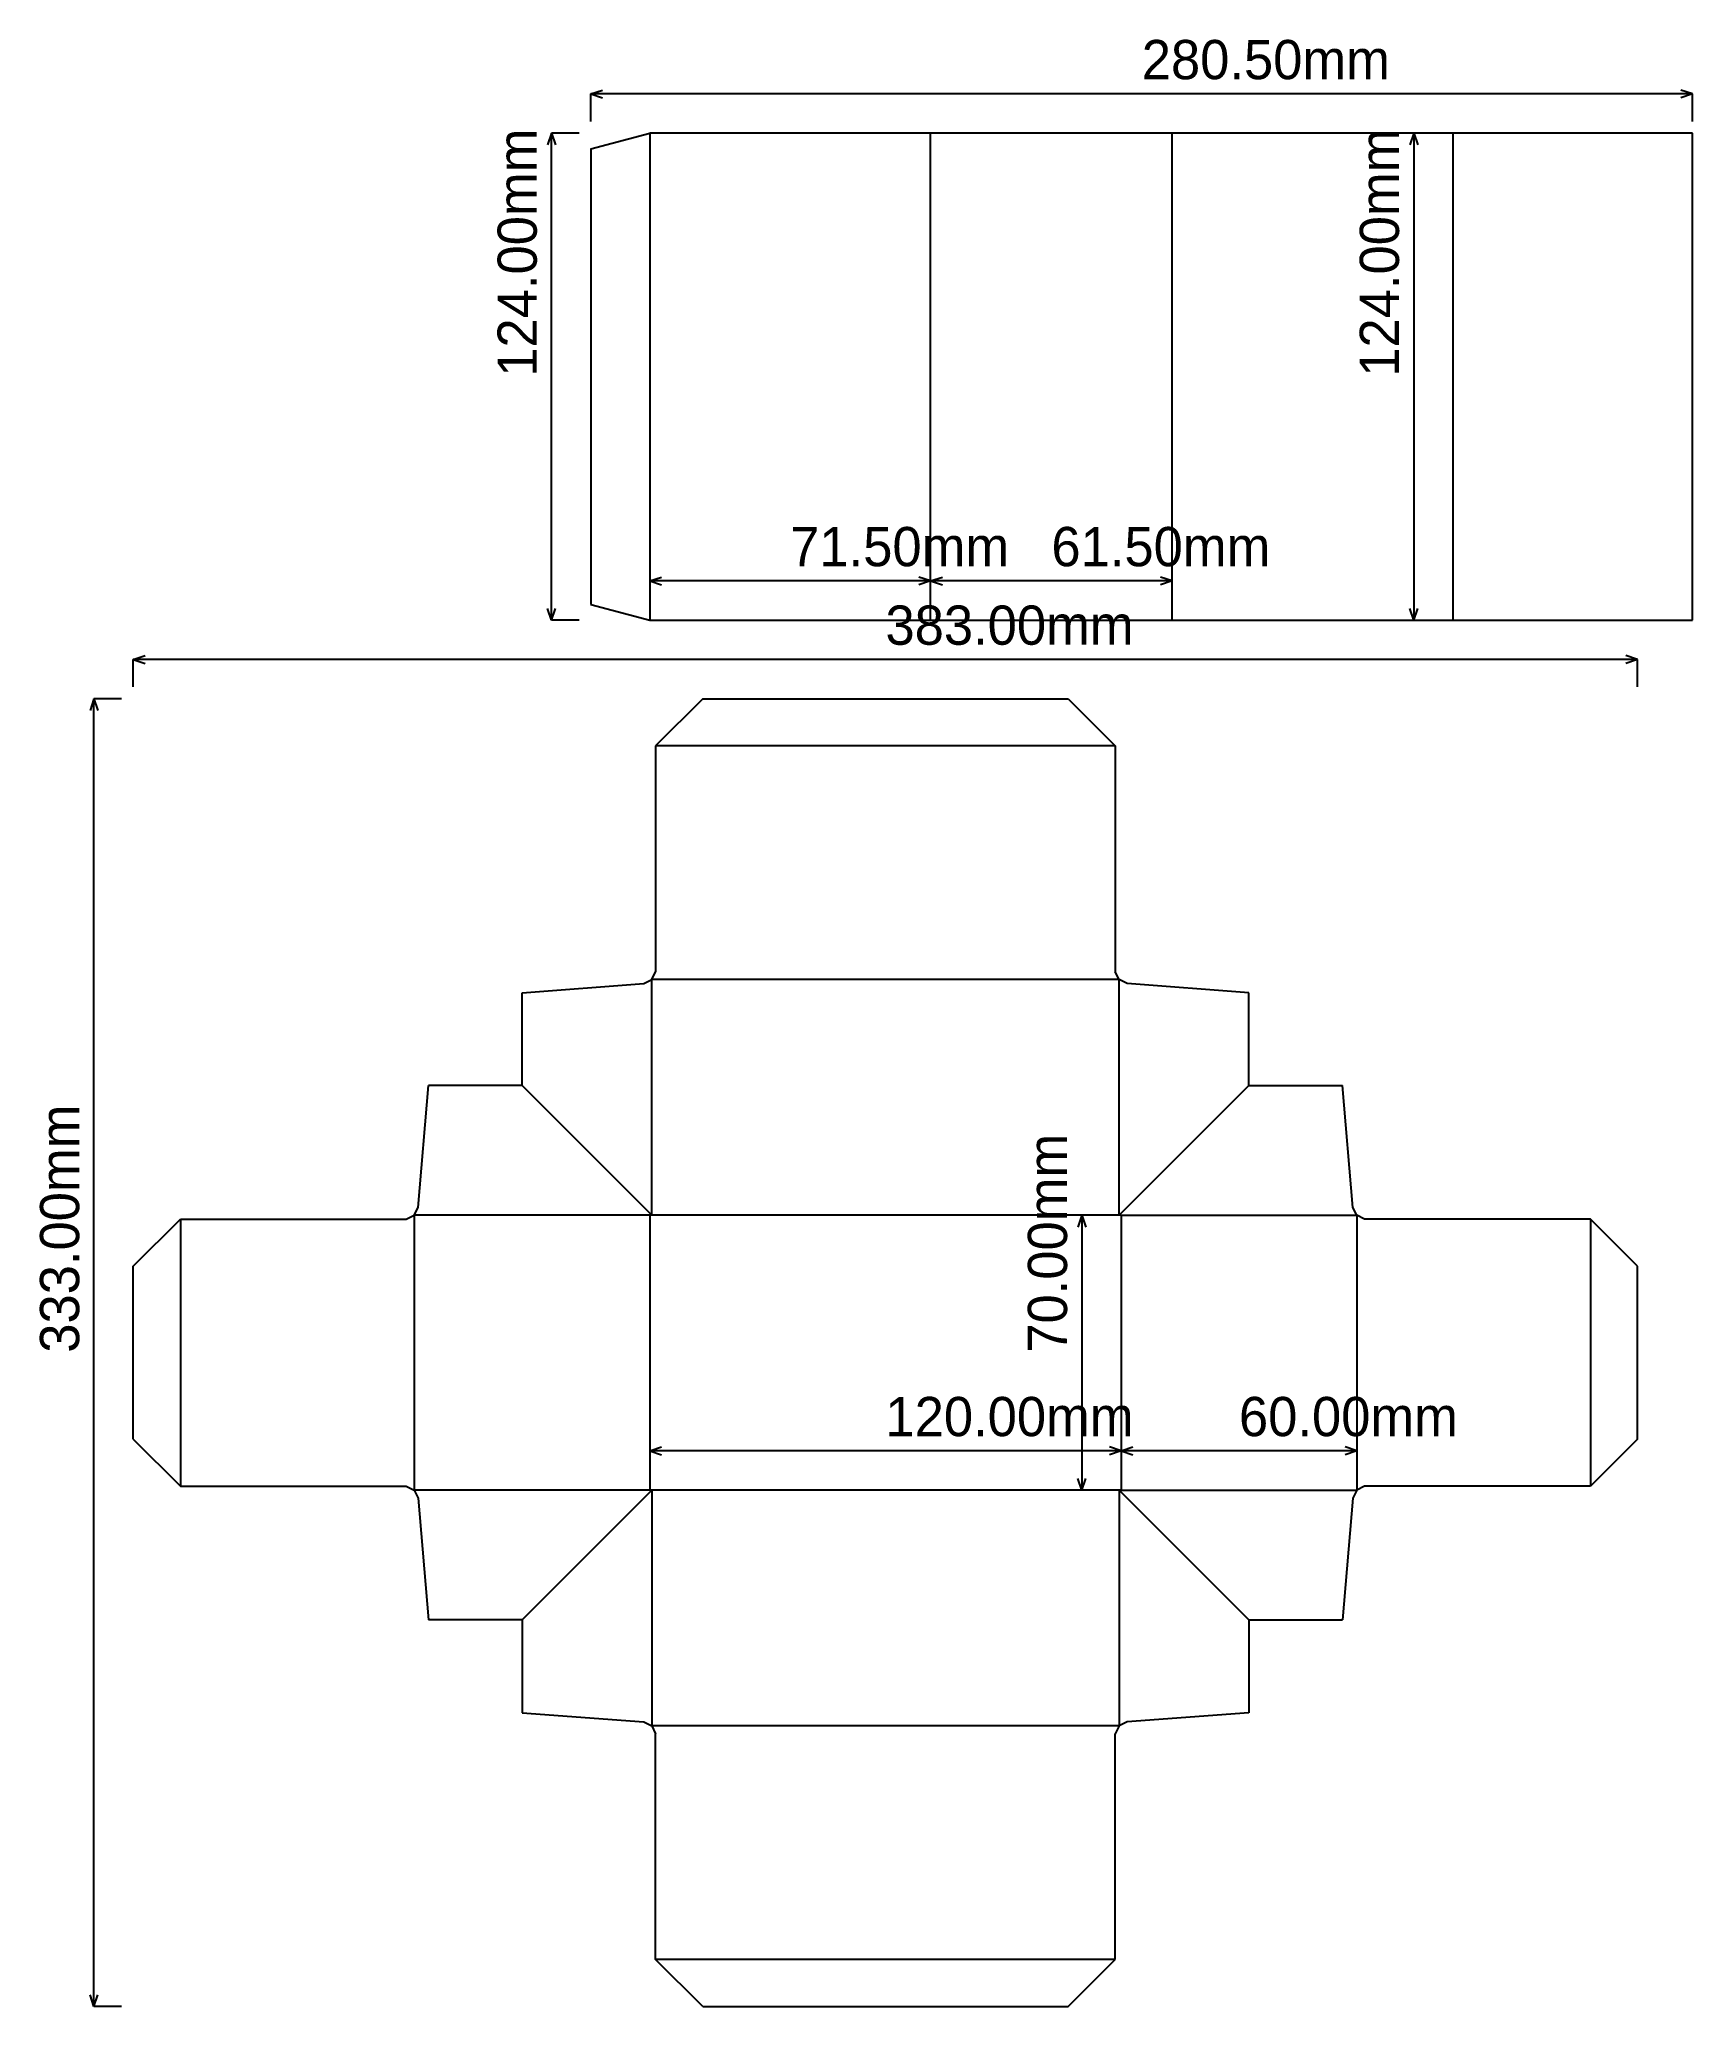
# Model space of a CAD drawing. Extents: x -155 to 266, y -132 to 369.
import ezdxf

# ---------------------------------------------------------------- set-up
doc = ezdxf.new("R2010")
doc.units = 0

msp = doc.modelspace()

# ---------------------------------------------------------------- linework, layer by layer
at = {"layer": 'combination', "color": 5}
for p, q in [((-32.5, 103), (0.5, 70)), ((152.5, 103), (119.5, 70)), ((-32.5, -33), (0.5, 0)), ((152.5, -33), (119.5, 0))]:
    msp.add_line(p, q, dxfattribs=at)
at = {"layer": 'crease', "color": 3}
for p, q in [((0, 345.5), (0, 221.5)), ((71.5, 221.5), (71.5, 345.5)), ((133, 221.5), (133, 345.5)), ((204.5, 221.5), (204.5, 345.5)), ((119.5, 130), (0.5, 130)), ((0.5, 70), (0.5, 130)), ((119.5, 70), (119.5, 130)), ((-60, 70), (-60, 0)), ((0, 70), (-60, 70)), ((0, 70), (0, 0)), ((120, 70), (0, 70)), ((120, 70), (120, 0)), ((120, 70), (180, 70)), ((180, 70), (180, 0)), ((0, 0), (-60, 0)), ((120, 0), (0, 0)), ((0.5, 0), (0.5, -60)), ((119.5, 0), (119.5, -60)), ((120, 0), (180, 0)), ((119.5, -60), (0.5, -60))]:
    msp.add_line(p, q, dxfattribs=at)
at = {"layer": 'cut', "color": 1}
for p, q in [((-15, 341.48), (0, 345.5)), ((-15, 341.48), (-15, 225.52)), ((265.5, 345.5), (0, 345.5)), ((265.5, 221.5), (265.5, 345.5)), ((-15, 225.52), (0, 221.5)), ((0, 221.5), (265.5, 221.5)), ((13.5, 201.5), (1.5, 189.5)), ((13.5, 201.5), (106.5, 201.5)), ((106.5, 201.5), (118.5, 189.5)), ((1.5, 189.5), (1.5, 132)), ((118.5, 189.5), (118.5, 132)), ((0.5, 130), (1.5, 132)), ((119.5, 130), (118.5, 132)), ((-32.5, 126.66), (-1.5, 129)), ((-32.5, 103), (-32.5, 126.66)), ((-1.5, 129), (0.5, 130)), ((121.5, 129), (119.5, 130)), ((152.5, 126.66), (121.5, 129)), ((152.5, 103), (152.5, 126.66)), ((-59, 72), (-56.37, 103)), ((-32.5, 103), (-56.37, 103)), ((152.5, 103), (176.37, 103)), ((179, 72), (176.37, 103)), ((-60, 70), (-59, 72)), ((180, 70), (179, 72)), ((-131.5, 57), (-119.5, 69)), ((-119.5, 69), (-62, 69)), ((-62, 69), (-60, 70)), ((182, 69), (180, 70)), ((239.5, 69), (182, 69)), ((251.5, 57), (239.5, 69)), ((-131.5, 13), (-131.5, 57)), ((251.5, 13), (251.5, 57)), ((-131.5, 13), (-119.5, 1)), ((251.5, 13), (239.5, 1)), ((-119.5, 1), (-62, 1)), ((-62, 1), (-60, 0)), ((-60, 0), (-59, -2)), ((180, 0), (179, -2)), ((182, 1), (180, 0)), ((239.5, 1), (182, 1)), ((-59, -2), (-56.37, -33)), ((179, -2), (176.37, -33)), ((-32.5, -33), (-56.37, -33)), ((-32.5, -33), (-32.5, -56.66)), ((152.5, -33), (176.37, -33)), ((152.5, -33), (152.5, -56.66)), ((-32.5, -56.66), (-1.5, -59)), ((-1.5, -59), (0.5, -60)), ((0.5, -60), (1.5, -62)), ((119.5, -60), (118.5, -62)), ((121.5, -59), (119.5, -60)), ((152.5, -56.66), (121.5, -59)), ((1.5, -119.5), (1.5, -62)), ((118.5, -119.5), (118.5, -62)), ((13.5, -131.5), (1.5, -119.5)), ((106.5, -131.5), (118.5, -119.5)), ((13.5, -131.5), (106.5, -131.5))]:
    msp.add_line(p, q, dxfattribs=at)
at = {"layer": 'dimensions', "color": 255}
for p, q in [((-15, 355.5), (-12, 356.5)), ((265.5, 355.5), (262.5, 356.5)), ((265.5, 355.5), (-15, 355.5)), ((-15, 355.5), (-12, 354.5)), ((-15, 348.5), (-15, 355.5)), ((265.5, 355.5), (262.5, 354.5)), ((265.5, 348.5), (265.5, 355.5)), ((-25, 345.5), (-26, 342.5)), ((-25, 221.5), (-25, 345.5)), ((-25, 345.5), (-24, 342.5)), ((-18, 345.5), (-25, 345.5)), ((194.5, 345.5), (193.5, 342.5)), ((194.5, 345.5), (194.5, 221.5)), ((194.5, 345.5), (195.5, 342.5)), ((0, 231.5), (3, 232.5)), ((71.5, 231.5), (0, 231.5)), ((0, 231.5), (3, 230.5)), ((71.5, 231.5), (68.5, 232.5)), ((71.5, 231.5), (68.5, 230.5)), ((71.5, 231.5), (74.5, 232.5)), ((133, 231.5), (71.5, 231.5)), ((71.5, 231.5), (74.5, 230.5)), ((133, 231.5), (130, 232.5)), ((133, 231.5), (130, 230.5)), ((-25, 221.5), (-26, 224.5)), ((-25, 221.5), (-24, 224.5)), ((-18, 221.5), (-25, 221.5)), ((194.5, 221.5), (193.5, 224.5)), ((194.5, 221.5), (195.5, 224.5)), ((-131.5, 211.5), (-128.5, 212.5)), ((251.5, 211.5), (-131.5, 211.5)), ((-131.5, 211.5), (-128.5, 210.5)), ((-131.5, 204.5), (-131.5, 211.5)), ((251.5, 211.5), (248.5, 212.5)), ((251.5, 211.5), (248.5, 210.5)), ((251.5, 204.5), (251.5, 211.5)), ((-141.5, 201.5), (-142.5, 198.5)), ((-141.5, -131.5), (-141.5, 201.5)), ((-141.5, 201.5), (-140.5, 198.5)), ((-134.5, 201.5), (-141.5, 201.5)), ((110, 70), (109, 67)), ((110, 70), (110, 0)), ((110, 70), (111, 67)), ((0, 10), (3, 11)), ((120, 10), (117, 11)), ((120, 10), (123, 11)), ((180, 10), (177, 11)), ((120, 10), (0, 10)), ((0, 10), (3, 9)), ((120, 10), (117, 9)), ((180, 10), (120, 10)), ((120, 10), (123, 9)), ((180, 10), (177, 9)), ((110, 0), (109, 3)), ((110, 0), (111, 3)), ((-141.5, -131.5), (-142.5, -128.5)), ((-141.5, -131.5), (-140.5, -128.5)), ((-134.5, -131.5), (-141.5, -131.5))]:
    msp.add_line(p, q, dxfattribs=at)
at = {"layer": 'perforation', "color": 2}
for p, q in [((118.5, 189.5), (1.5, 189.5)), ((-119.5, 69), (-119.5, 1)), ((239.5, 69), (239.5, 1)), ((118.5, -119.5), (1.5, -119.5))]:
    msp.add_line(p, q, dxfattribs=at)

# ---------------------------------------------------------------- texts
at = {"layer": 'dimensions', "color": 255}
for s, p in [('280.50mm', (125.25, 359.25)), ('71.50mm', (35.75, 235.25)), ('61.50mm', (102.25, 235.25)), ('383.00mm', (60, 215.25)), ('120.00mm', (60, 13.75)), ('60.00mm', (150, 13.75))]:
    msp.add_text(s, height=10, dxfattribs=at).set_placement(p)
for s, p in [('124.00mm', (-28.75, 283.5)), ('124.00mm', (190.75, 283.5)), ('333.00mm', (-145.25, 35)), ('70.00mm', (106.25, 35))]:
    msp.add_text(s, height=10, rotation=90, dxfattribs=at).set_placement(p)

doc.saveas('drawing.dxf')
